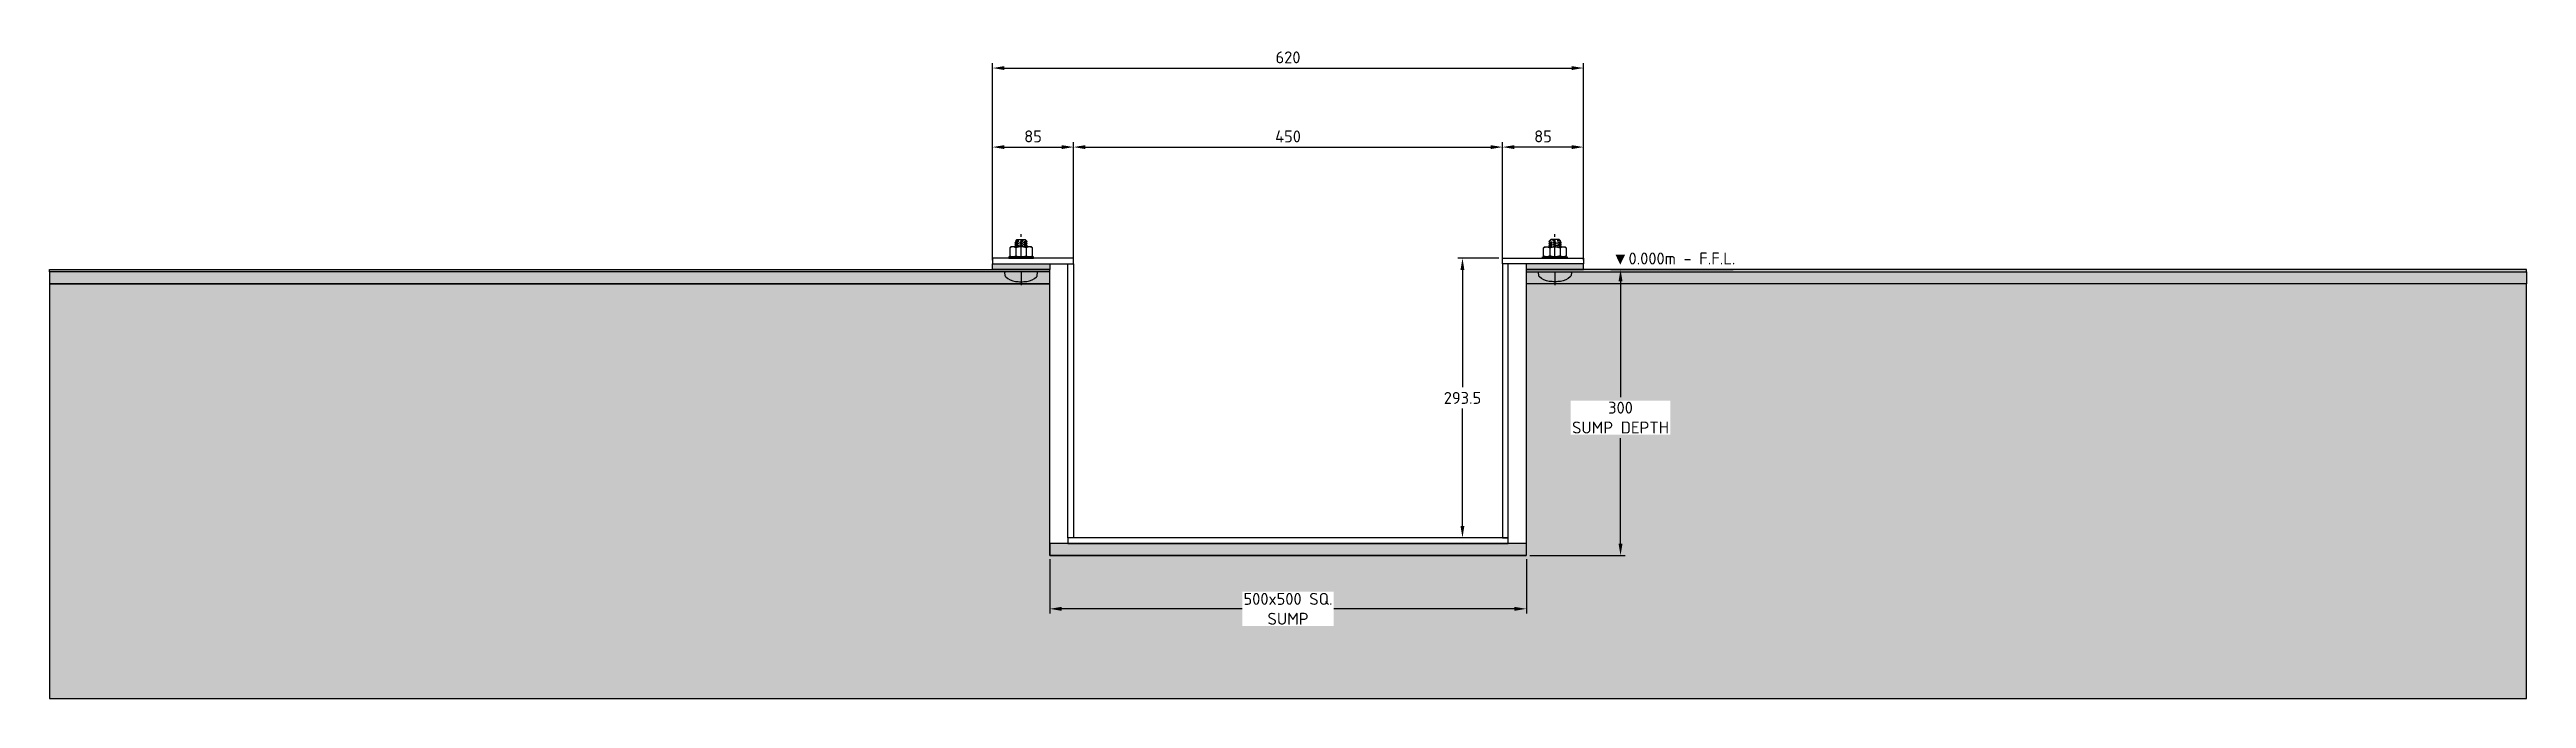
# Model space of a CAD drawing. Header units: millimetres. Extents: x -272986 to 200319, y -34579 to 49604.
# Drawn here: x 44139 to 46737, y -408 to 273 of the extents above; entities that cross this region are included whole.
import ezdxf

# ---------------------------------------------------------------- set-up
doc = ezdxf.new("R2010")
doc.units = ezdxf.units.MM
doc.linetypes.add('CENTER2', pattern=[28.575, 19.05, -3.175, 3.175, -3.175])
doc.linetypes.add('HIDDEN2', pattern=[4.7625, 3.175, -1.5875])
doc.layers.get('Defpoints').update_dxf_attribs({"color": 9})
for name, color, linetype in [('X 0001 M', 7, 'Continuous'), ('X 0059 M - Connection Bolt Main', 7, 'Continuous'), ('X 1001 M', 8, 'HIDDEN2'), ('X 2001 M', 1, 'CENTER2'), ('X 3001 D', 5, 'Continuous'), ('X 5001 H', 8, 'Continuous')]:
    doc.layers.add(name, color=color, linetype=linetype)
doc.styles.add('BIT STD. 2.5', font='isocpeur.ttf', dxfattribs={"height": 2.5})
doc.styles.add('BIT STD. 3.0', font='isocpeur.ttf', dxfattribs={"height": 2.5})
doc.dimstyles.new('BIT STD. 2.5.1 [0.0]', dxfattribs={"dimtxt": 2.5, "dimasz": 2.5, "dimexe": 1, "dimexo": 0.75, "dimgap": 1, "dimtad": 1, "dimtih": 1, "dimtoh": 1, "dimdec": 1, "dimdsep": 46, "dimtxsty": 'BIT STD. 2.5', "dimcen": 0, "dimadec": 1, "dimazin": 0, "dimtfac": 1, "dimtdec": 1, "dimtofl": 0, "dimtmove": 0, "dimatfit": 3, "dimfxl": 1, "dimtfill": 1, "dimlwd": -1, "dimlwe": -1, "dimarcsym": 0})
doc.dimstyles.new('BIT STD. 3.0', dxfattribs={"dimtxt": 3, "dimasz": 3, "dimexe": 1, "dimexo": 0.75, "dimgap": 1, "dimtad": 1, "dimdec": 0, "dimdsep": 46, "dimtxsty": 'BIT STD. 3.0', "dimcen": 0, "dimadec": 0, "dimazin": 0, "dimtfac": 1, "dimtdec": 0, "dimtmove": 0, "dimatfit": 3, "dimfxl": 1, "dimtfill": 1, "dimlwd": -1, "dimlwe": -1, "dimarcsym": 0})
pattern_1 = [(45, (-19865.7735, -14220.5805), (1.26284852, 4.63044456), [5.953125, -1.190625, 0, -1.190625])]

# ---------------------------------------------------------------- blocks, each defined once
blk = doc.blocks.new('*D494')
at = {"layer": 'Defpoints', "color": 0, "transparency": 16777216}
for p in [(45188.2, -257.8), (45688.2, -257.8), (45188.2, -313.8)]:
    blk.add_point(p, dxfattribs=at)
at = {"layer": 'X 3001 D', "color": 0, "transparency": 16777216}
for p, q in [((45188.2, -261.6), (45188.2, -318.8)), ((45688.2, -261.6), (45688.2, -318.8)), ((45675.7, -313.8), (45200.7, -313.8))]:
    blk.add_line(p, q, dxfattribs=at)
for points in [[(45200.7, -311.7), (45200.7, -315.9), (45188.2, -313.8)], [(45675.7, -311.7), (45675.7, -315.9), (45688.2, -313.8)]]:
    blk.add_solid(points, dxfattribs=at)
at = {"layer": 'X 3001 D', "color": 0, "transparency": 16777216, "insert": (45438.2, -313.8), "char_height": 12.5, "attachment_point": 5, "style": 'BIT STD. 2.5', "bg_fill": 3, "box_fill_scale": 1.1, "bg_fill_color": 256, "bg_fill_true_color": 13158600, "bg_fill_transparency": 0}
blk.add_mtext('500x500 SQ.\\PSUMP', dxfattribs=at)
blk = doc.blocks.new('*D495')
at = {"layer": 'Defpoints', "color": 0, "transparency": 16777216}
for p in [(45787, 42.2), (45814.5, 42.2), (45688.2, -257.8)]:
    blk.add_point(p, dxfattribs=at)
at = {"layer": 'X 3001 D', "color": 0, "transparency": 16777216}
for p, q in [((45810.7, 42.2), (45782, 42.2)), ((45787, 29.7), (45787, -91.6)), ((45787, -245.3), (45787, -134.9)), ((45691.9, -257.8), (45792, -257.8))]:
    blk.add_line(p, q, dxfattribs=at)
for points in [[(45784.9, 29.7), (45789.1, 29.7), (45787, 42.2)], [(45784.9, -245.3), (45789.1, -245.3), (45787, -257.8)]]:
    blk.add_solid(points, dxfattribs=at)
at = {"layer": 'X 3001 D', "color": 0, "transparency": 16777216, "insert": (45787, -113.2), "char_height": 12.5, "attachment_point": 5, "style": 'BIT STD. 2.5', "bg_fill": 3, "box_fill_scale": 1.1, "bg_fill_color": 256, "bg_fill_true_color": 13158600, "bg_fill_transparency": 0}
blk.add_mtext('300\\PSUMP DEPTH', dxfattribs=at)
blk = doc.blocks.new('*U488')
at = {"layer": 'X 0001 M'}
for p, q in [((-34, 4.3), (-32.9, 5.4)), ((-34, -4.3), (-34, 4.3)), ((-32.9, 5.4), (-31.9, 6.5)), ((-31.9, 6.5), (-30.8, 5.4)), ((-30.8, 5.4), (-29.8, 6.5)), ((-29.8, 6.5), (-28.6, 5.4)), ((-28.6, 5.4), (-27.6, 6.5)), ((-27.6, 6.5), (-26.4, 5.4)), ((-25.3, 5.4), (-16.7, 5.4)), ((-34, -4.3), (-32.9, -5.4)), ((-32.9, -5.4), (-31.8, -5.4)), ((-31.8, -5.4), (-30.6, -6.5)), ((-30.6, -6.5), (-29.7, -5.4)), ((-29.7, -5.4), (-28.5, -6.5)), ((-28.5, -6.5), (-27.5, -5.4)), ((-27.5, -5.4), (-26.4, -6.4)), ((-25.3, -5.4), (-16.7, -5.4))]:
    blk.add_line(p, q, dxfattribs=at)
for points in [[(-16.7, 11.9), (-25.3, 11.9), (-26.4, 10.8), (-26.4, -10.8), (-25.3, -11.9), (-16.7, -11.9), (-15.6, -10.8), (-15.6, 10.8)], [(-15.6, -13), (-14.5, -13), (-14.5, 13), (-15.6, 13)]]:
    blk.add_lwpolyline(points, close=True, dxfattribs=at)
blk.add_lwpolyline([(1.1, 17.3, 0), (1.1, 17.3, 0.414214), (0, 16.2), (0, 0), (0, -16.2, 0.414214), (1.1, -17.3, 0), (1.1, -17.3), (3.6, -17, 0.165053), (5.3, -16.1, 0.167432), (10, -6, 0.026562), (10.3, 0, 0.026562), (10, 6, 0.167432), (5.3, 16.1, 0.165053), (3.6, 17)], format="xyb", close=True, dxfattribs=at)
for centre, radius, start, end in [((-19.7, 8.7), 6.48, 149.9148, 210.0852), ((-9, 0), 17.2, 161.68, 198.32), ((-22.3, 8.7), 6.48, 329.9148, 30.0852), ((-33, 0), 17.2, 341.68, 18.32), ((-19.7, -8.7), 6.48, 149.9148, 210.0852), ((-22.3, -8.7), 6.48, 329.9148, 30.0852)]:
    blk.add_arc(centre, radius, start, end, dxfattribs=at)
at = {"layer": 'X 1001 M'}
for p, q in [((-31.8, -5.4), (-32.9, 5.4)), ((-32.9, -5.4), (-32.9, 2.4)), ((-31.9, 6.5), (-30.6, -6.5)), ((-30.8, 5.4), (-29.7, -5.4)), ((-29.7, -5.4), (-30.8, 5.4)), ((-29.8, 6.5), (-28.5, -6.5)), ((-28.6, 5.4), (-27.5, -5.4)), ((-27.5, -5.4), (-28.6, 5.4)), ((-27.6, 6.5), (-26.4, -5.4))]:
    blk.add_line(p, q, dxfattribs=at)
at = {"layer": 'X 2001 M'}
for p, q in [((-14.5, 0), (-39.4, 0)), ((0, 0), (14.1, 0))]:
    blk.add_line(p, q, dxfattribs=at)
blk = doc.blocks.new('*U487')
at = {"layer": 'X 0001 M'}
for p, q in [((-34, 4.3), (-32.9, 5.4)), ((-34, -4.3), (-34, 4.3)), ((-32.9, 5.4), (-31.9, 6.5)), ((-31.9, 6.5), (-30.8, 5.4)), ((-30.8, 5.4), (-29.8, 6.5)), ((-29.8, 6.5), (-28.6, 5.4)), ((-28.6, 5.4), (-27.6, 6.5)), ((-27.6, 6.5), (-26.4, 5.4)), ((-25.3, 5.4), (-16.7, 5.4)), ((-34, -4.3), (-32.9, -5.4)), ((-32.9, -5.4), (-31.8, -5.4)), ((-31.8, -5.4), (-30.6, -6.5)), ((-30.6, -6.5), (-29.7, -5.4)), ((-29.7, -5.4), (-28.5, -6.5)), ((-28.5, -6.5), (-27.5, -5.4)), ((-27.5, -5.4), (-26.4, -6.4)), ((-25.3, -5.4), (-16.7, -5.4))]:
    blk.add_line(p, q, dxfattribs=at)
for points in [[(-16.7, 11.9), (-25.3, 11.9), (-26.4, 10.8), (-26.4, -10.8), (-25.3, -11.9), (-16.7, -11.9), (-15.6, -10.8), (-15.6, 10.8)], [(-15.6, -13), (-14.5, -13), (-14.5, 13), (-15.6, 13)]]:
    blk.add_lwpolyline(points, close=True, dxfattribs=at)
blk.add_lwpolyline([(1.1, 17.3, 0), (1.1, 17.3, 0.414214), (0, 16.2), (0, 0), (0, -16.2, 0.414214), (1.1, -17.3, 0), (1.1, -17.3), (3.6, -17, 0.165053), (5.3, -16.1, 0.167432), (10, -6, 0.026562), (10.3, 0, 0.026562), (10, 6, 0.167432), (5.3, 16.1, 0.165053), (3.6, 17)], format="xyb", close=True, dxfattribs=at)
for centre, radius, start, end in [((-19.7, 8.7), 6.48, 149.9148, 210.0852), ((-9, 0), 17.2, 161.68, 198.32), ((-22.3, 8.7), 6.48, 329.9148, 30.0852), ((-33, 0), 17.2, 341.68, 18.32), ((-19.7, -8.7), 6.48, 149.9148, 210.0852), ((-22.3, -8.7), 6.48, 329.9148, 30.0852)]:
    blk.add_arc(centre, radius, start, end, dxfattribs=at)
at = {"layer": 'X 1001 M'}
for p, q in [((-31.8, -5.4), (-32.9, 5.4)), ((-32.9, -5.4), (-32.9, 2.4)), ((-31.9, 6.5), (-30.6, -6.5)), ((-30.8, 5.4), (-29.7, -5.4)), ((-29.7, -5.4), (-30.8, 5.4)), ((-29.8, 6.5), (-28.5, -6.5)), ((-28.6, 5.4), (-27.5, -5.4)), ((-27.5, -5.4), (-28.6, 5.4)), ((-27.6, 6.5), (-26.4, -5.4))]:
    blk.add_line(p, q, dxfattribs=at)
at = {"layer": 'X 2001 M'}
for p, q in [((-14.5, 0), (-39.4, 0)), ((0, 0), (14.1, 0))]:
    blk.add_line(p, q, dxfattribs=at)
blk = doc.blocks.new('*D493')
at = {"layer": 'Defpoints', "color": 0, "transparency": 16777216}
for p in [(45748.2, 253.5), (45128.2, 48.2), (45748.2, 48.2)]:
    blk.add_point(p, dxfattribs=at)
at = {"layer": 'X 3001 D', "color": 0, "transparency": 16777216}
for p, q in [((45128.2, 51.9), (45128.2, 258.5)), ((45140.7, 253.5), (45735.7, 253.5)), ((45748.2, 51.9), (45748.2, 258.5))]:
    blk.add_line(p, q, dxfattribs=at)
for points in [[(45140.7, 255.5), (45140.7, 251.4), (45128.2, 253.5)], [(45735.7, 255.5), (45735.7, 251.4), (45748.2, 253.5)]]:
    blk.add_solid(points, dxfattribs=at)
at = {"layer": 'X 3001 D', "color": 0, "transparency": 16777216, "insert": (45438.2, 264.7), "char_height": 12.5, "attachment_point": 5, "style": 'BIT STD. 2.5', "bg_fill": 3, "box_fill_scale": 1.1, "bg_fill_color": 256, "bg_fill_true_color": 13158600, "bg_fill_transparency": 0}
blk.add_mtext('620', dxfattribs=at)
blk = doc.blocks.new('*D492')
at = {"layer": 'Defpoints', "color": 0, "transparency": 16777216}
for p in [(45213.2, 170.6), (45128.2, 54.2), (45213.2, 48.2)]:
    blk.add_point(p, dxfattribs=at)
at = {"layer": 'X 3001 D', "color": 0, "transparency": 16777216}
for p, q in [((45128.2, 57.9), (45128.2, 175.6)), ((45140.7, 170.6), (45200.7, 170.6)), ((45213.2, 51.9), (45213.2, 175.6))]:
    blk.add_line(p, q, dxfattribs=at)
for points in [[(45140.7, 172.6), (45140.7, 168.5), (45128.2, 170.6)], [(45200.7, 172.6), (45200.7, 168.5), (45213.2, 170.6)]]:
    blk.add_solid(points, dxfattribs=at)
at = {"layer": 'X 3001 D', "color": 0, "transparency": 16777216, "insert": (45170.7, 181.8), "char_height": 12.5, "attachment_point": 5, "style": 'BIT STD. 2.5', "bg_fill": 3, "box_fill_scale": 1.1, "bg_fill_color": 256, "bg_fill_true_color": 13158600, "bg_fill_transparency": 0}
blk.add_mtext('85', dxfattribs=at)
blk = doc.blocks.new('*D491')
at = {"layer": 'Defpoints', "color": 0, "transparency": 16777216}
for p in [(45663.2, 170.6), (45213.2, 48.2), (45663.2, 48.2)]:
    blk.add_point(p, dxfattribs=at)
at = {"layer": 'X 3001 D', "color": 0, "transparency": 16777216}
for p, q in [((45213.2, 51.9), (45213.2, 175.6)), ((45225.7, 170.6), (45650.7, 170.6)), ((45663.2, 51.9), (45663.2, 175.6))]:
    blk.add_line(p, q, dxfattribs=at)
for points in [[(45225.7, 172.6), (45225.7, 168.5), (45213.2, 170.6)], [(45650.7, 172.6), (45650.7, 168.5), (45663.2, 170.6)]]:
    blk.add_solid(points, dxfattribs=at)
at = {"layer": 'X 3001 D', "color": 0, "transparency": 16777216, "insert": (45438.2, 181.8), "char_height": 12.5, "attachment_point": 5, "style": 'BIT STD. 2.5', "bg_fill": 3, "box_fill_scale": 1.1, "bg_fill_color": 256, "bg_fill_true_color": 13158600, "bg_fill_transparency": 0}
blk.add_mtext('450', dxfattribs=at)
blk = doc.blocks.new('*D490')
at = {"layer": 'Defpoints', "color": 0, "transparency": 16777216}
for p in [(45663.2, 170.6), (45748.2, 54.2), (45663.2, 48.2)]:
    blk.add_point(p, dxfattribs=at)
at = {"layer": 'X 3001 D', "color": 0, "transparency": 16777216}
for p, q in [((45663.2, 51.9), (45663.2, 175.6)), ((45735.7, 170.6), (45675.7, 170.6)), ((45748.2, 57.9), (45748.2, 175.6))]:
    blk.add_line(p, q, dxfattribs=at)
for points in [[(45675.7, 172.6), (45675.7, 168.5), (45663.2, 170.6)], [(45735.7, 172.6), (45735.7, 168.5), (45748.2, 170.6)]]:
    blk.add_solid(points, dxfattribs=at)
at = {"layer": 'X 3001 D', "color": 0, "transparency": 16777216, "insert": (45705.7, 181.8), "char_height": 12.5, "attachment_point": 5, "style": 'BIT STD. 2.5', "bg_fill": 3, "box_fill_scale": 1.1, "bg_fill_color": 256, "bg_fill_true_color": 13158600, "bg_fill_transparency": 0}
blk.add_mtext('85', dxfattribs=at)
blk = doc.blocks.new('*D489')
at = {"layer": 'Defpoints', "color": 0, "transparency": 16777216}
for p in [(45663.2, 54.2), (45621.2, -239.3), (45633.8, -239.3)]:
    blk.add_point(p, dxfattribs=at)
at = {"layer": 'X 3001 D', "color": 0, "transparency": 16777216}
for p, q in [((45659.4, 54.2), (45616.2, 54.2)), ((45621.2, 41.7), (45621.2, -81.3)), ((45621.2, -226.8), (45621.2, -103.8)), ((45630.1, -239.3), (45616.2, -239.3))]:
    blk.add_line(p, q, dxfattribs=at)
for points in [[(45619.1, 41.7), (45623.2, 41.7), (45621.2, 54.2)], [(45619.1, -226.8), (45623.2, -226.8), (45621.2, -239.3)]]:
    blk.add_solid(points, dxfattribs=at)
at = {"layer": 'X 3001 D', "color": 0, "transparency": 16777216, "insert": (45621.2, -92.6), "char_height": 12.5, "attachment_point": 5, "style": 'BIT STD. 2.5', "bg_fill": 3, "box_fill_scale": 1.1, "bg_fill_color": 256, "bg_fill_true_color": 13158600, "bg_fill_transparency": 0}
blk.add_mtext('293.5', dxfattribs=at)
blk = doc.blocks.new('*D496')
at = {"layer": 'X 3001 D', "color": 0, "transparency": 16777216}
blk.add_line((45777, 42.2), (45905.2, 42.2), dxfattribs=at)
at = {"layer": 'X 3001 D', "color": 0, "transparency": 16777216, "insert": (45842.8, 53.6), "char_height": 12.5, "attachment_point": 5, "style": 'BIT STD. 3.0', "bg_fill": 3, "box_fill_scale": 1.1, "bg_fill_color": 256, "bg_fill_true_color": 13158600, "bg_fill_transparency": 0}
blk.add_mtext('{\\fArial|b0|i0|c0|p34;▼}0.000m - F.F.L.', dxfattribs=at)
at = {"layer": 'Defpoints', "color": 0, "transparency": 16777216}
for p in [(45773.3, 42.2), (45773.3, 42.2), (45775.5, 42.2)]:
    blk.add_point(p, dxfattribs=at)

msp = doc.modelspace()

# ---------------------------------------------------------------- hatches: boundary and pattern name
h = msp.add_hatch(color=256)
h.dxf.hatch_style = 1
h.paths.add_polyline_path([(45128.1581, 48.1772), (45188.1581, 48.1772), (45188.1581, 42.1772), (45128.1581, 42.1772)])
h = msp.add_hatch(color=256)
h.dxf.hatch_style = 1
h.paths.add_polyline_path([(45748.1581, 48.1772), (45688.1581, 48.1772), (45688.1581, 42.1772), (45748.1581, 42.1772)])
at = {"layer": 'X 5001 H'}
h = msp.add_hatch(color=4, dxfattribs=at)
h.dxf.hatch_style = 1
h.paths.add_polyline_path([(45188.1581, 39.6772), (45188.1581, 42.1772), (44138.935, 42.1772), (44138.935, 39.6772)])
h = msp.add_hatch(dxfattribs=at)
h.set_pattern_fill('ANSI36', color=8, scale=0.75)
h.set_pattern_definition(pattern_1)
h.paths.add_polyline_path([(45188.1581, 27.1772), (45188.1581, 39.6772), (44138.935, 39.6772), (44138.935, 27.1772)])
h = msp.add_hatch(dxfattribs=at)
h.set_pattern_fill('AR-CONC', color=256, scale=0.5, angle=135)
h.paths.add_polyline_path([(45188.1581, 27.1772), (44138.935, 27.1772), (44138.935, -407.8228), (46737.3812, -407.8228), (46737.3812, 27.1772), (45688.1581, 27.1772), (45688.1581, -257.8228), (45188.1581, -257.8228)])
h = msp.add_hatch(color=4, dxfattribs=at)
h.dxf.hatch_style = 1
h.paths.add_polyline_path([(45688.1581, 39.6772), (45688.1581, 42.1772), (46737.3812, 42.1772), (46737.3812, 39.6772)])
h = msp.add_hatch(dxfattribs=at)
h.set_pattern_fill('ANSI36', color=8, scale=0.75)
h.set_pattern_definition(pattern_1)
h.paths.add_polyline_path([(45688.1581, 27.1772), (45688.1581, 39.6772), (46737.3812, 39.6772), (46737.3812, 27.1772)])
h = msp.add_hatch(dxfattribs=at)
h.set_pattern_fill('ANSI36', color=8, scale=0.75)
h.set_pattern_definition([(45, (-19365.7735, -14505.5805), (1.26284852, 4.63044456), [5.953125, -1.190625, 0, -1.190625])])
h.paths.add_polyline_path([(45688.1581, -257.8228), (45688.1581, -245.3228), (45188.1581, -245.3228), (45188.1581, -257.8228)])

# ---------------------------------------------------------------- linework, layer by layer
for p, q in [((44138.935, 27.1772), (45188.1581, 27.1772)), ((46737.3812, 27.1772), (45688.1581, 27.1772)), ((45188.1581, -257.8228), (45688.1581, -257.8228))]:
    msp.add_line(p, q)
for points in [[(45128.1581, 48.1772), (45213.1581, 48.1772), (45213.1581, 54.1772), (45128.1581, 54.1772)], [(45748.1581, 48.1772), (45663.1581, 48.1772), (45663.1581, 54.1772), (45748.1581, 54.1772)], [(45188.1581, 27.1772), (44138.935, 27.1772), (44138.935, -407.8228), (46737.3812, -407.8228), (46737.3812, 27.1772), (45688.1581, 27.1772), (45688.1581, -257.8228), (45188.1581, -257.8228)], [(45188.1581, 42.1772), (45128.1581, 42.1772), (45128.1581, 48.1772), (45188.1581, 48.1772)], [(45207.1581, 48.1772), (45213.1581, 48.1772), (45213.1581, -239.3228), (45207.1581, -239.3228)], [(45663.1581, 48.1772), (45663.1581, -239.3228), (45669.1581, -239.3228), (45669.1581, 48.1772)], [(45688.1581, 42.1772), (45748.1581, 42.1772), (45748.1581, 48.1772), (45688.1581, 48.1772)], [(45207.1581, -245.3228), (45669.1581, -245.3228), (45669.1581, -239.3228), (45207.1581, -239.3228)]]:
    msp.add_lwpolyline(points, close=True)
for points in [[(45188.1581, 39.6772), (44138.935, 39.6772), (44138.935, 42.1772), (45188.1581, 42.1772)], [(45188.1581, 39.6772), (44138.935, 39.6772), (44138.935, 27.1772), (45188.1581, 27.1772)], [(45688.1581, 42.1772), (45688.1581, -257.8228), (45188.1581, -257.8228), (45188.1581, 42.1772)], [(45688.1581, 39.6772), (46737.3812, 39.6772), (46737.3812, 42.1772), (45688.1581, 42.1772)], [(45688.1581, 39.6772), (46737.3812, 39.6772), (46737.3812, 27.1772), (45688.1581, 27.1772)], [(45688.1581, -245.3228), (45188.1581, -245.3228), (45188.1581, -257.8228), (45688.1581, -257.8228)]]:
    msp.add_lwpolyline(points)

# ---------------------------------------------------------------- block references
at = {"layer": 'X 0059 M - Connection Bolt Main', "rotation": 270}
msp.add_blockref('*U488', (45158.1581, 39.6772), dxfattribs=at)

# ---------------------------------------------------------------- next in the draw order: dimensions: what is measured, and where the dimension line sits
at = {"layer": 'X 3001 D'}
dim = msp.add_linear_dim(base=(45787.0286, 42.1772), p1=(45688.1581, -257.8228), p2=(45814.475, 42.1772), angle=90, text='<>\\PSUMP DEPTH', dimstyle='BIT STD. 2.5.1 [0.0]', dxfattribs=at)
dim.commit()
dim.dimension.update_dxf_attribs({"geometry": '*D495', "text_midpoint": (45787.0286, -113.224), "dimtype": 160})

# ---------------------------------------------------------------- next in the draw order: block references
at = {"layer": 'X 0059 M - Connection Bolt Main', "xscale": -1, "rotation": 90}
msp.add_blockref('*U487', (45718.1581, 39.6772), dxfattribs=at)

# ---------------------------------------------------------------- next in the draw order: dimensions: what is measured, and where the dimension line sits
at = {"layer": 'X 3001 D'}
dim = msp.add_ordinate_dim(feature_location=(45773.2968696129, 42.177249677), offset=(2.194766563, 0), dtype=0, origin=(45773.2968696129, 42.177249677), text='{\\fArial|b0|i0|c0|p34;▼}<> - F.F.L.', dimstyle='BIT STD. 3.0', override={"dimdec": 3, "dimlfac": 0.001, "dimzin": 0, "dimpost": 'm'}, dxfattribs=at)
dim.commit()
dim.dimension.update_dxf_attribs({"geometry": '*D496', "text_midpoint": (45842.8373046616, 53.5594120235)})
dim = msp.add_linear_dim(base=(45188.1581, -313.8326), p1=(45688.1581, -257.8228), p2=(45188.1581, -257.8228), text='<>x500 SQ.\\XSUMP', dimstyle='BIT STD. 2.5.1 [0.0]', dxfattribs=at)
dim.commit()
dim.dimension.update_dxf_attribs({"geometry": '*D494', "text_midpoint": (45438.1581, -313.8326), "dimtype": 160})

# ---------------------------------------------------------------- next in the draw order: dimensions: what is measured, and where the dimension line sits
dim = msp.add_linear_dim(base=(45748.1581, 253.45), p1=(45128.1581, 48.1772), p2=(45748.1581, 48.1772), dimstyle='BIT STD. 2.5.1 [0.0]', dxfattribs=at)
dim.commit()
dim.dimension.update_dxf_attribs({"geometry": '*D493', "text_midpoint": (45438.1581, 253.45), "dimtype": 160})

# ---------------------------------------------------------------- next in the draw order: dimensions: what is measured, and where the dimension line sits
dim = msp.add_linear_dim(base=(45213.1581, 170.552), p1=(45128.1581, 54.1772), p2=(45213.1581, 48.1772), dimstyle='BIT STD. 2.5.1 [0.0]', dxfattribs=at)
dim.commit()
dim.dimension.update_dxf_attribs({"geometry": '*D492', "text_midpoint": (45170.6581, 170.552), "dimtype": 160})

# ---------------------------------------------------------------- next in the draw order: dimensions: what is measured, and where the dimension line sits
dim = msp.add_linear_dim(base=(45663.1581, 170.552), p1=(45213.1581, 48.1772), p2=(45663.1581, 48.1772), dimstyle='BIT STD. 2.5.1 [0.0]', dxfattribs=at)
dim.commit()
dim.dimension.update_dxf_attribs({"geometry": '*D491', "text_midpoint": (45438.1581, 181.802)})

# ---------------------------------------------------------------- next in the draw order: dimensions: what is measured, and where the dimension line sits
dim = msp.add_linear_dim(base=(45663.1581, 170.552), p1=(45748.1581, 54.1772), p2=(45663.1581, 48.1772), angle=180, dimstyle='BIT STD. 2.5.1 [0.0]', dxfattribs=at)
dim.commit()
dim.dimension.update_dxf_attribs({"geometry": '*D490', "text_midpoint": (45705.6581, 170.552), "dimtype": 160})

# ---------------------------------------------------------------- next in the draw order: dimensions: what is measured, and where the dimension line sits
dim = msp.add_linear_dim(base=(45621.1568, -239.3228), p1=(45663.1581, 54.1772), p2=(45633.8203, -239.3228), angle=90, dimstyle='BIT STD. 2.5.1 [0.0]', dxfattribs=at)
dim.commit()
dim.dimension.update_dxf_attribs({"geometry": '*D489', "text_midpoint": (45621.1568, -92.5728), "dimtype": 160})

doc.saveas('drawing.dxf')
